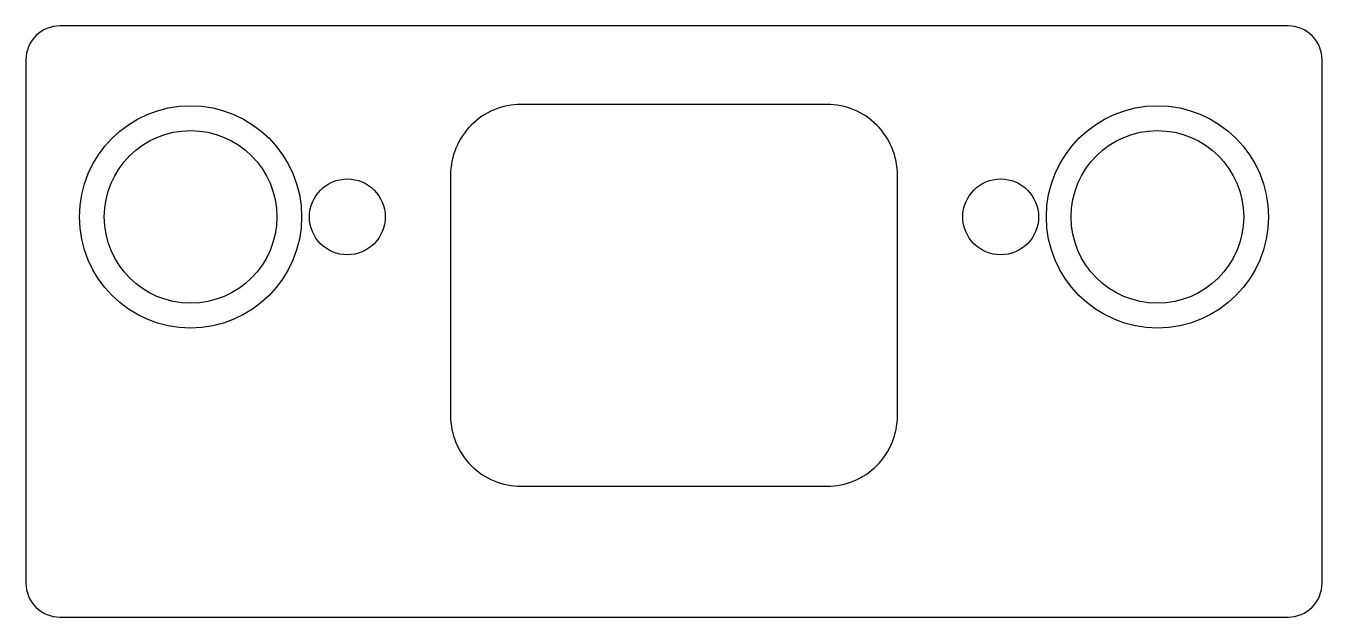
# Model space of a CAD drawing. Header units: millimetres. Extents: x -99.6 to -0.4, y -45.6 to -0.4.
import ezdxf

# ---------------------------------------------------------------- set-up
doc = ezdxf.new("R2010")
doc.units = ezdxf.units.MM
doc.layers.get('0').update_dxf_attribs({"linetype": 'CONTINUOUS'})

msp = doc.modelspace()

# ---------------------------------------------------------------- linework, layer by layer
for points in [[(-0.4, -3, 0.414214), (-3, -0.4), (-97, -0.4, 0.414214), (-99.6, -3), (-99.6, -43, 0.414214), (-97, -45.6), (-3, -45.6, 0.414214), (-0.4, -43)], [(-67.1, -30.2, 0.414214), (-61.7, -35.6), (-38.3, -35.6, 0.414214), (-32.9, -30.2), (-32.9, -11.8, 0.414214), (-38.3, -6.4), (-61.7, -6.4, 0.414214), (-67.1, -11.8)]]:
    msp.add_lwpolyline(points, format="xyb", close=True)
for centre, radius in [((-87, -15), 8.5), ((-13, -15), 8.5), ((-87, -15), 6.6), ((-13, -15), 6.6), ((-75, -15), 2.9), ((-25, -15), 2.9)]:
    msp.add_circle(centre, radius)

doc.saveas('drawing.dxf')
